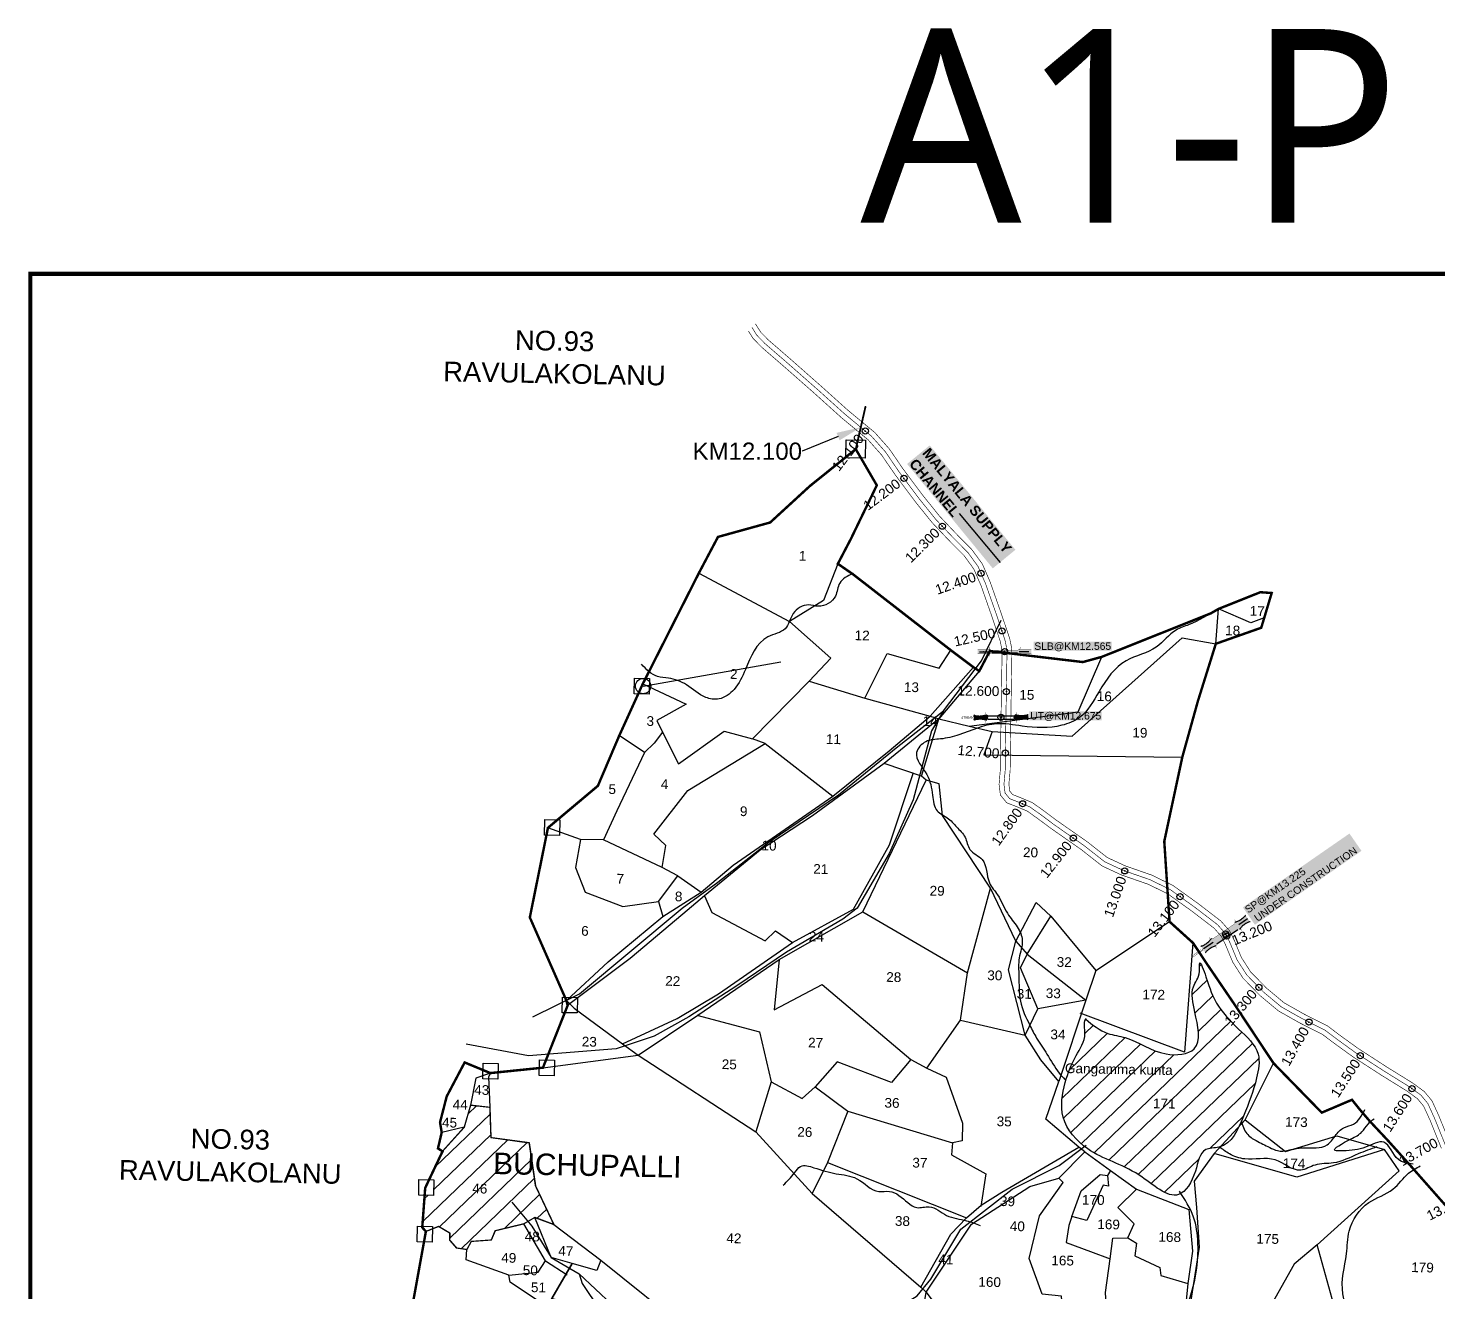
# Model space of a CAD drawing. Header units: inches. Extents: x 203385 to 231262, y 1613490 to 1620457.
# Drawn here: x 203385 to 205684, y 1618396 to 1620457 of the extents above; entities that cross this region are included whole.
import ezdxf
from ezdxf import colors
from ezdxf.entities.mleader import LeaderData, LeaderLine
from ezdxf.enums import TextEntityAlignment as Align
from ezdxf.math import Vec2, Vec3

# ---------------------------------------------------------------- set-up
doc = ezdxf.new("R2010")
doc.units = ezdxf.units.IN
doc.header["$LTSCALE"] = 15
doc.header["$MEASUREMENT"] = 0
doc.header["$PDMODE"] = 32
doc.header["$PDSIZE"] = 10
doc.linetypes.add('ACAD_ISO02W100', pattern=[15, 12, -3])
doc.linetypes.add('HIDDEN2', pattern=[0.1875, 0.125, -0.0625])
for name, color, linetype in [('BOUNDRY STONES', 240, 'Continuous'), ('CADAS', 1, 'Continuous'), ('CANAL1', 7, 'Continuous'), ('CHANAGE', 1, 'Continuous'), ('PLOT', 7, 'Continuous'), ('PLOTS NO', 7, 'Continuous'), ('POINT', 2, 'Continuous'), ('RE REMARKS', 7, 'Continuous'), ('ROADS', 1, 'Continuous'), ('STREAMS', 4, 'Continuous'), ('STRUCTURE', 5, 'Continuous'), ('TEXT', 1, 'Continuous'), ('text2', 7, 'Continuous'), ('VILLAGE BOUNDARY', 5, 'Continuous'), ('VILLAGE BOUNDRY', 5, 'Continuous'), ('VILLAGE STONES', 240, 'Continuous')]:
    doc.layers.add(name, color=color, linetype=linetype)
doc.styles.get("Standard").update_dxf_attribs({"font": 'arial.ttf'})
doc.styles.add('TMS', font='trebuc.ttf')
doc.dimstyles.get("Standard").update_dxf_attribs({"dimtxt": 0.18, "dimasz": 0.18, "dimexe": 0.18, "dimexo": 0.0625, "dimgap": 0.09, "dimtad": 0, "dimtih": 1, "dimtoh": 1, "dimdec": 4, "dimzin": 0, "dimdsep": 46, "dimtxsty": 'Standard', "dimcen": 0.09, "dimadec": 0, "dimazin": 0, "dimtfac": 1, "dimtdec": 4, "dimtofl": 0, "dimtmove": 0, "dimatfit": 3, "dimfxl": 1, "dimtolj": 1, "dimtzin": 0, "dimarcsym": 0})
pattern_1 = [(43.893983, (173863.55, 1904381.154), (-17.407377, 18.0927438), [])]

# ---------------------------------------------------------------- blocks, each defined once
blk = doc.blocks.new('SLB')
at = {"layer": 'STRUCTURE'}
h = blk.add_hatch(dxfattribs=at)
h.set_pattern_fill('DOTS', color=6, scale=20, angle=320.3722, style=0)
h.set_pattern_definition([(320.372247934, (-159.4327, -72.9564), (1.2786241598, 0.5641323054), [0, -1.25])])
h.paths.add_polyline_path([(769699.5, 1706871.1), (769699.5, 1706861.1), (769729.1, 1706861.1), (769732.1, 1706863.1), (769792.1, 1706863.1), (769795.1, 1706861.1), (769824.7, 1706861.1), (769824.7, 1706871.1), (769795.1, 1706871.1), (769792.1, 1706869.1), (769732.1, 1706869.1), (769729.1, 1706871.1)])
at = {"layer": 'STRUCTURE', "color": 6, "linetype": 'ACAD_ISO02W100', "ltscale": 0.5, "const_width": 0.5}
for points in [[(769699.5, 1706871.1), (769729.1, 1706871.1)], [(769699.5, 1706861.1), (769729.1, 1706861.1)], [(769795.1, 1706871.1), (769824.7, 1706871.1)], [(769795.1, 1706861.1), (769824.7, 1706861.1)]]:
    blk.add_lwpolyline(points, dxfattribs=at)
at = {"layer": 'STRUCTURE', "color": 6, "const_width": 0.628}
for points in [[(769726.1, 1706877.1), (769726.1, 1706873.1), (769732.1, 1706869.1), (769792.1, 1706869.1), (769798.1, 1706873.1), (769798.1, 1706877.1)], [(769726.1, 1706855.1), (769726.1, 1706859.1), (769732.1, 1706863.1), (769792.1, 1706863.1), (769798.1, 1706859.1), (769798.1, 1706855.1)]]:
    blk.add_lwpolyline(points, dxfattribs=at)
at = {"layer": 'STRUCTURE', "color": 6}
blk.add_lwpolyline([(769732.1, 1706863.1), (769792.1, 1706863.1)], dxfattribs=at)
blk.add_lwpolyline([(769732.1, 1706863.1), (769792.1, 1706863.1)], dxfattribs=at)
at = {"layer": 'STRUCTURE', "color": 0}
blk.add_circle((769762.1, 1706866.1), 1.24, dxfattribs=at)
for points in [[(769703.8, 1706866), (769726.7, 1706866)], [(769818.6, 1706865.8), (769795.7, 1706865.8)]]:
    blk.add_leader(points, dimstyle='Standard', override={"dimasz": 10, "dimgap": 0.09, "dimtad": 0}, dxfattribs=at)
blk = doc.blocks.new('UT')
at = {"layer": 'STRUCTURE'}
h = blk.add_hatch(dxfattribs=at)
h.set_pattern_fill('DASH', color=150, scale=8, angle=-39.6278, style=0)
h.set_pattern_definition([(320.372247933, (-4370.464, -6260.8811), (1.40800153113, 0.132407282), [1, -1])])
h.paths.add_polyline_path([(765163, 1700681.9), (765165.6, 1700680.6), (765167.2, 1700680.3), (765169.1, 1700680), (765172.4, 1700679.6), (765176.4, 1700679.3), (765179.5, 1700679.5), (765183.1, 1700679.9), (765187.7, 1700680.9), (765188.9, 1700681.2), (765193.1, 1700682.2), (765196.1, 1700680.2), (765196.1, 1700672.2), (765193.1, 1700670.2), (765190.5, 1700670.8), (765188.1, 1700671.3), (765185.5, 1700671.8), (765183.6, 1700672.1), (765181, 1700672.5), (765180.3, 1700672.5), (765178.5, 1700672.6), (765176.7, 1700672.6), (765174.6, 1700672.5), (765172.5, 1700672.3), (765170.4, 1700672), (765168.5, 1700671.7), (765166.1, 1700671.2), (765165, 1700670.8), (765163, 1700669.7)])
h.paths.add_polyline_path([(765259.1, 1700682.2), (765256.1, 1700680.2), (765256.1, 1700672.2), (765259.1, 1700670.2), (765261.9, 1700671), (765264.4, 1700671.6), (765266.4, 1700672), (765269.1, 1700672.5), (765272.7, 1700673), (765276.1, 1700673.1), (765278.6, 1700672.9), (765281.2, 1700672.7), (765283.9, 1700672.3), (765286.4, 1700671.9), (765288, 1700671.3), (765289.2, 1700670.6), (765289.1, 1700682.7), (765287.6, 1700681.8), (765285.7, 1700681.2), (765283, 1700680.7), (765281.2, 1700680.4), (765276.7, 1700679.9), (765272.7, 1700679.9), (765268.7, 1700680.3), (765264.8, 1700681), (765261.2, 1700681.7)])
at = {"layer": 'STRUCTURE', "color": 150, "const_width": 0.628}
for points in [[(765190.1, 1700688.2), (765190.1, 1700684.2), (765196.1, 1700680.2), (765256.1, 1700680.2), (765262.1, 1700684.2), (765262.1, 1700688.2)], [(765190.1, 1700664.2), (765190.1, 1700668.2), (765196.1, 1700672.2), (765256.1, 1700672.2), (765262.1, 1700668.2), (765262.1, 1700664.2)]]:
    blk.add_lwpolyline(points, dxfattribs=at)
at = {"layer": 'STRUCTURE', "color": 150}
for points in [[(765196.1, 1700680.2), (765256.1, 1700680.2)], [(765196.1, 1700672.2), (765256.1, 1700672.2)], [(765196.1, 1700672.2), (765256.1, 1700672.2)]]:
    blk.add_lwpolyline(points, dxfattribs=at)
at = {"layer": 'STRUCTURE', "color": 0}
blk.add_circle((765226.1, 1700676.2), 1.89, dxfattribs=at)
at = {"layer": 'STRUCTURE', "color": 150}
for points in [[(765163, 1700681.9), (765164.4, 1700681.1), (765167.9, 1700680.2), (765171.2, 1700679.8), (765176.1, 1700679.4), (765184.7, 1700680.3), (765193.1, 1700682.2)], [(765289.1, 1700682.7), (765287.8, 1700681.9), (765284.3, 1700680.9), (765280.9, 1700680.4), (765276.1, 1700679.8), (765267.4, 1700680.5), (765259.1, 1700682.2)], [(765163, 1700669.7), (765164.3, 1700670.6), (765167.8, 1700671.6), (765171.2, 1700672.1), (765176, 1700672.6), (765184.7, 1700672), (765193.1, 1700670.2)], [(765289.2, 1700670.6), (765287.8, 1700671.4), (765284.2, 1700672.3), (765280.9, 1700672.7), (765276.1, 1700673.1), (765267.4, 1700672.2), (765259.1, 1700670.2)]]:
    blk.add_spline(points, degree=3, dxfattribs=at)
at = {"layer": 'STRUCTURE', "color": 0}
blk.add_text('STREAM', height=5, dxfattribs=at).set_placement((765148.2, 1700675.8), align=Align.MIDDLE_CENTER)
for points in [[(765190.9, 1700676), (765164.2, 1700675.8)], [(765289.3, 1700676.7), (765265.4, 1700676.4)]]:
    blk.add_leader(points, dimstyle='Standard', override={"dimasz": 10, "dimgap": 0.09, "dimtad": 0}, dxfattribs=at)
blk = doc.blocks.new('SP')
at = {"layer": 'STRUCTURE'}
h = blk.add_hatch(dxfattribs=at)
h.set_pattern_fill('DASH', color=256, scale=8, style=0)
edge = h.paths.add_edge_path()
edge.add_spline(control_points=[(769825.7, 1706742.1), (769825.3, 1706741.8), (769823.8, 1706740.8), (769820.9, 1706740.3), (769817, 1706739.7), (769811.4, 1706738.9), (769804, 1706739.7), (769798.4, 1706741), (769795.6, 1706741.6)], knot_values=[0, 0, 0, 0, 1.613557, 5.24513, 8.624976, 13.470124, 22.190216, 30.746377, 30.746377, 30.746377, 30.746377], degree=3, periodic=0)
edge.add_line((769795.6, 1706741.6), (769792.6, 1706739.6))
edge.add_line((769792.6, 1706739.6), (769732.6, 1706739.6))
edge.add_line((769732.6, 1706739.6), (769729.6, 1706741.6))
edge.add_spline(control_points=[(769729.6, 1706741.6), (769726.9, 1706740.9), (769721.3, 1706739.5), (769713.9, 1706738.5), (769708.3, 1706739.1), (769704.4, 1706739.6), (769701.5, 1706740), (769700, 1706741), (769699.5, 1706741.3)], knot_values=[0, 0, 0, 0, 8.556161, 17.276253, 22.121402, 25.501247, 29.13282, 30.746377, 30.746377, 30.746377, 30.746377], degree=3, periodic=0)
edge.add_line((769699.5, 1706741.3), (769699.5, 1706722.1))
edge.add_spline(control_points=[(769699.5, 1706722.1), (769700, 1706722.4), (769701.4, 1706723.4), (769704.3, 1706724), (769708.2, 1706724.5), (769713.8, 1706725.3), (769721.2, 1706724.5), (769726.8, 1706723.3), (769729.6, 1706722.6)], knot_values=[0, 0, 0, 0, 1.613557, 5.24513, 8.624976, 13.470124, 22.190216, 30.746377, 30.746377, 30.746377, 30.746377], degree=3, periodic=0)
edge.add_line((769729.6, 1706722.6), (769732.6, 1706724.6))
edge.add_line((769732.6, 1706724.6), (769792.6, 1706724.6))
edge.add_line((769792.6, 1706724.6), (769795.6, 1706722.6))
edge.add_spline(control_points=[(769795.6, 1706722.6), (769798.4, 1706723.3), (769803.9, 1706724.8), (769811.3, 1706725.8), (769817, 1706725.1), (769820.9, 1706724.7), (769823.8, 1706724.2), (769825.2, 1706723.3), (769825.7, 1706723)], knot_values=[0, 0, 0, 0, 8.556161, 17.276253, 22.121402, 25.501247, 29.13282, 30.746377, 30.746377, 30.746377, 30.746377], degree=3, periodic=0)
edge.add_line((769825.7, 1706723), (769825.7, 1706742.1))
h.paths.add_polyline_path([(769764.2, 1706732.1, -1), (769761.1, 1706732.1, -1)], flags=0)
h.paths.add_polyline_path([(769761.1, 1706732.1, 1), (769764.2, 1706732.1, 1)], flags=16)
at = {"layer": 'STRUCTURE', "const_width": 0.628}
for points in [[(769726.6, 1706747.6), (769726.6, 1706743.6), (769732.6, 1706739.6), (769792.6, 1706739.6), (769798.6, 1706743.6), (769798.6, 1706747.6)], [(769726.6, 1706716.6), (769726.6, 1706720.6), (769732.6, 1706724.6), (769792.6, 1706724.6), (769798.6, 1706720.6), (769798.6, 1706716.6)]]:
    blk.add_lwpolyline(points, dxfattribs=at)
at = {"layer": 'STRUCTURE', "color": 3}
blk.add_lwpolyline([(769732.6, 1706724.6), (769792.6, 1706724.6)], dxfattribs=at)
blk.add_lwpolyline([(769732.6, 1706724.6), (769792.6, 1706724.6)], dxfattribs=at)
at = {"layer": 'STRUCTURE', "color": 0}
blk.add_circle((769762.6, 1706732.1), 1.55, dxfattribs=at)
at = {"layer": 'STRUCTURE'}
for points in [[(769699.5, 1706741.3), (769700.9, 1706740.5), (769704.4, 1706739.6), (769707.8, 1706739.2), (769712.6, 1706738.8), (769721.3, 1706739.7), (769729.6, 1706741.6)], [(769699.5, 1706722.1), (769700.9, 1706723), (769704.4, 1706724), (769707.7, 1706724.5), (769712.5, 1706725), (769721.2, 1706724.4), (769729.6, 1706722.6)], [(769825.7, 1706742.1), (769824.3, 1706741.3), (769820.8, 1706740.3), (769817.5, 1706739.8), (769812.7, 1706739.2), (769804, 1706739.9), (769795.6, 1706741.6)], [(769825.7, 1706723), (769824.3, 1706723.8), (769820.8, 1706724.7), (769817.4, 1706725.1), (769812.6, 1706725.5), (769803.9, 1706724.6), (769795.6, 1706722.6)]]:
    blk.add_spline(points, degree=3, dxfattribs=at)
at = {"layer": 'STRUCTURE', "color": 0}
blk.add_text('STREAM', height=5, dxfattribs=at).set_placement((769684.3, 1706732.1), align=Align.MIDDLE_CENTER)
for points in [[(769727.4, 1706732.1), (769700.8, 1706732.1)], [(769824.4, 1706732.1), (769800.5, 1706732.1)]]:
    blk.add_leader(points, dimstyle='Standard', override={"dimasz": 10, "dimgap": 0.09, "dimtad": 0}, dxfattribs=at)

msp = doc.modelspace()

# ---------------------------------------------------------------- hatches: boundary and pattern name
at = {"layer": 'PLOT'}
h = msp.add_hatch(dxfattribs=at)
h.set_pattern_fill('ANSI31', color=11, scale=7.907734, angle=-1.106)
h.set_pattern_definition(pattern_1)
h.paths.add_polyline_path([(204139, 1618649.3), (204137.1, 1618698.6), (204105.8, 1618702.2), (204095.6, 1618666), (204060.2, 1618626.9), (204038.2, 1618580.6), (204046.2, 1618580.4), (204045.7, 1618554.9), (204031, 1618555.2), (204027.3, 1618504.8), (204043.6, 1618504.5), (204043.6, 1618500.4), (204053.7, 1618504.4), (204072.3, 1618493.4), (204072.1, 1618482.2), (204083.5, 1618469.3), (204099.7, 1618466.9), (204107, 1618480.1), (204139.5, 1618482.4), (204145.7, 1618497.4), (204192.7, 1618508.7), (204210.6, 1618519.3), (204241.3, 1618507.8), (204211.5, 1618570.6), (204201.1, 1618641)])
h.paths.add_polyline_path([(204104.3, 1618554.3), (204136.9, 1618553.7), (204137.4, 1618577.9), (204104.8, 1618578.5)], flags=24)
h.paths.add_polyline_path([(204133.1, 1618580.4), (204458.1, 1618574.1), (204459.2, 1618628.4), (204134.1, 1618634.7)], flags=9)
at = {"layer": 'STREAMS'}
h = msp.add_hatch(dxfattribs=at)
h.set_pattern_fill('ANSI31', color=256, scale=7.907734, angle=-1.106)
h.set_pattern_definition(pattern_1)
edge = h.paths.add_edge_path()
edge.add_spline(control_points=[(205109.1, 1618843.6), (205108.8, 1618843.1), (205103.7, 1618836.4), (205112, 1618812.1), (205089.2, 1618780.7), (205072.3, 1618737.4), (205062.9, 1618677.8), (205117.2, 1618616.8), (205187.2, 1618603.4), (205256.4, 1618535.3), (205289.5, 1618590.4), (205294.4, 1618633.3), (205318.9, 1618631.8), (205326.7, 1618633.9), (205327.4, 1618634.1)], knot_values=[1285.213998, 1285.213998, 1285.213998, 1285.213998, 1288.323416, 1332.952766, 1406.43306, 1495.677748, 1602.930418, 1727.112934, 1905.715937, 2041.458191, 2130.728794, 2204.374216, 2246.130806, 2250.296377, 2250.296377, 2250.296377, 2250.296377], degree=3, periodic=0)
edge.add_line((205327.4, 1618634.1), (205358.4, 1618668))
edge.add_spline(control_points=[(205358.4, 1618668), (205360.9, 1618673.5), (205372.3, 1618701.5), (205385.7, 1618735.7), (205395.5, 1618792), (205355.4, 1618826.2), (205318.5, 1618867.1), (205309.5, 1618896.1), (205292.1, 1618944.7), (205295.5, 1618912.5), (205277.5, 1618892.5), (205287.1, 1618848.8), (205301.4, 1618786.7), (205225.2, 1618780), (205187.9, 1618812.1), (205138.6, 1618817.5), (205119.5, 1618833), (205108.2, 1618842.2)], knot_values=[0, 0, 0, 0, 30.852721, 155.308376, 228.947537, 327.345588, 432.822693, 519.723535, 567.368905, 594.026928, 645.029327, 722.895771, 836.438512, 925.111517, 1060.845992, 1116.288843, 1197.530927, 1197.530927, 1197.530927, 1197.530927], degree=3, periodic=0)
h.paths.add_polyline_path([(205213.6, 1618693.4), (205258.4, 1618692.5), (205258.8, 1618716.3), (205214, 1618717.2)], flags=24)

# ---------------------------------------------------------------- linework, layer by layer
at = {"layer": 'BOUNDRY STONES'}
for points in [[(204717.8, 1619786), (204749.6, 1619785.4), (204749, 1619756.4), (204717.3, 1619757)], [(204372.9, 1619398), (204397.3, 1619397.5), (204396.8, 1619372), (204372.4, 1619372.4)], [(204227, 1619167.4), (204251.4, 1619166.9), (204250.9, 1619141.4), (204226.5, 1619141.8)], [(204255.7, 1618878.3), (204280.2, 1618877.8), (204279.7, 1618852.3), (204255.2, 1618852.8)], [(204218.3, 1618776), (204242.7, 1618775.6), (204242.2, 1618750), (204217.8, 1618750.5)], [(204126.3, 1618770.5), (204150.8, 1618770), (204150.3, 1618744.5), (204125.8, 1618745)], [(204021.8, 1618580.9), (204046.2, 1618580.4), (204045.7, 1618554.9), (204021.3, 1618555.4)], [(204019.2, 1618504.9), (204043.6, 1618504.5), (204043.2, 1618479), (204018.7, 1618479.4)]]:
    msp.add_lwpolyline(points, close=True, dxfattribs=at)
at = {"layer": 'CANAL1', "color": 1, "linetype": 'HIDDEN2', "ltscale": 4, "const_width": 1}
msp.add_lwpolyline([(204564.3, 1619969.3), (204564.6, 1619968.9), (204572.4, 1619956.5), (204585.7, 1619942.9), (204623.5, 1619910.2), (204672.8, 1619866.8), (204714.7, 1619829), (204759.2, 1619792), (204781.9, 1619766.5), (204803.7, 1619734.6), (204818.8, 1619714.3), (204837, 1619690), (204864.2, 1619656.2), (204891.5, 1619627.5), (204916.3, 1619602.5), (204932.8, 1619579.8), (204945, 1619551.7), (204962.9, 1619501), (204976.5, 1619460.4), (204979, 1619448.8), (204979.9, 1619439.3), (204977.4, 1619283.7), (204977.1, 1619248.8), (204975, 1619224.9), (204976.8, 1619210.7), (204984.3, 1619201.5), (204999.3, 1619195.6), (205017.1, 1619188.1), (205035.7, 1619174.9), (205055.4, 1619160.1), (205105.7, 1619124.9), (205139.1, 1619098.7), (205169.4, 1619084.6), (205212.9, 1619069.5), (205245.9, 1619053.4), (205286.2, 1619024.4), (205323.1, 1618996.1), (205335.9, 1618981.6), (205343.6, 1618966), (205354.8, 1618938.9), (205370.7, 1618914.2), (205397.6, 1618886.7), (205426.8, 1618862.3), (205460.7, 1618843.2), (205498.5, 1618824), (205517.7, 1618809.5), (205547.7, 1618787.8), (205594.5, 1618757.6), (205636.2, 1618731.7), (205654.4, 1618718.5), (205665.7, 1618704.8), (205676.6, 1618680.7), (205694.9, 1618635.4)], dxfattribs=at)
at = {"layer": 'CANAL1', "color": 200, "const_width": 1}
for points in [[(204569.9, 1619975.2), (204571.2, 1619973.3), (204578.7, 1619961.5), (204591.2, 1619948.8), (204628.8, 1619916.2), (204678.1, 1619872.7), (204720, 1619835), (204764.8, 1619797.8), (204788.2, 1619771.4), (204810.2, 1619739.3), (204825.2, 1619719.1), (204843.4, 1619694.9), (204870.3, 1619661.5), (204897.2, 1619633.1), (204922.4, 1619607.7), (204939.8, 1619583.8), (204952.5, 1619554.6), (204970.4, 1619503.6), (204984.3, 1619462.5), (204986.9, 1619450), (204987.9, 1619439.6), (204985.4, 1619283.6), (204985.1, 1619248.4), (204983, 1619225), (204984.4, 1619214), (204989.1, 1619208.2), (205002.3, 1619203), (205021.1, 1619195.1), (205040.4, 1619181.4), (205060.1, 1619166.6), (205110.5, 1619131.4), (205143.3, 1619105.6), (205172.4, 1619092.1), (205215.9, 1619076.9), (205250, 1619060.3), (205291, 1619030.9), (205328.6, 1619002), (205342.6, 1618986.1), (205350.9, 1618969.3), (205361.9, 1618942.6), (205377, 1618919.2), (205403, 1618892.6), (205431.4, 1618868.9), (205464.5, 1618850.2), (205502.8, 1618830.8), (205522.4, 1618815.9), (205552.3, 1618794.4), (205598.8, 1618764.3), (205640.6, 1618738.4), (205659.9, 1618724.3), (205672.5, 1618709.1), (205684, 1618683.9), (205702.1, 1618638.9)], [(204558.7, 1619963.3), (204566.1, 1619951.5), (204580.2, 1619937.1), (204618.2, 1619904.2), (204667.5, 1619860.8), (204709.5, 1619822.9), (204753.6, 1619786.2), (204775.5, 1619761.6), (204797.2, 1619730), (204812.4, 1619709.5), (204830.7, 1619685.1), (204858.2, 1619651), (204885.7, 1619622), (204910.2, 1619597.3), (204925.8, 1619575.8), (204937.6, 1619548.8), (204955.3, 1619498.4), (204968.8, 1619458.2), (204971.1, 1619447.5), (204971.9, 1619438.9), (204969.4, 1619283.8), (204969.1, 1619249.2), (204967, 1619224.7), (204969.2, 1619207.4), (204979.4, 1619194.9), (204996.3, 1619188.2), (205013.2, 1619181.1), (205030.9, 1619168.4), (205050.8, 1619153.6), (205101, 1619118.5), (205134.8, 1619091.9), (205166.4, 1619077.2), (205209.8, 1619062.1), (205241.8, 1619046.5), (205281.5, 1619018), (205317.7, 1618990.2), (205329.2, 1618977.1), (205336.3, 1618962.7), (205347.7, 1618935.2), (205364.4, 1618909.2), (205392.1, 1618880.8), (205422.2, 1618855.7), (205456.9, 1618836.1), (205494.2, 1618817.2), (205512.9, 1618803.1), (205543.2, 1618781.2), (205590.2, 1618750.8), (205631.7, 1618725.1), (205648.8, 1618712.6), (205658.8, 1618700.5), (205669.3, 1618677.6), (205687.7, 1618631.9)]]:
    msp.add_lwpolyline(points, dxfattribs=at)
at = {"layer": 'PLOT'}
for points in [[(204704.3, 1619584.2), (204681, 1619524.6), (204625.3, 1619490.4)], [(204477.7, 1619568.8), (204625.3, 1619490.4), (204693.1, 1619430.5), (204657.4, 1619392.8)], [(204918.4, 1619319.6), (204955.8, 1619311.2), (205086.2, 1619303.1), (205265.6, 1619463.8), (205320.2, 1619453.9), (205324.8, 1619510.8)], [(205399, 1619495.9), (205377.3, 1619488), (205324.8, 1619510.8)], [(204386.5, 1619388.7), (204457, 1619355.7), (204409.2, 1619328.9), (204418.6, 1619310.1), (204444.4, 1619258.3), (204519.3, 1619311.7), (204565.5, 1619299.1), (204657.4, 1619392.8), (204748.1, 1619365.2), (204784.6, 1619437.8), (204869.4, 1619414.1), (204888.5, 1619443.3)], [(204748.1, 1619365.2), (204854.7, 1619335.9), (204868.8, 1619331.6), (204918.4, 1619319.6), (205096.1, 1619343), (205134.2, 1619432.5)], [(204262, 1618872.6), (204330.2, 1618935.5), (204419.1, 1619009.5), (204481.5, 1619049.2), (204533.5, 1619093.3), (204696.4, 1619205.8), (204787.9, 1619279.6), (204854.7, 1619335.9), (204925.4, 1619415.6)], [(204934.8, 1619409.4), (204868.8, 1619331.6), (204779.9, 1619258.9), (204663, 1619173.3), (204577.5, 1619117.4), (204487, 1619043.4), (204451.6, 1619013.4), (204365.9, 1618941.2), (204264, 1618864.5)], [(204840.5, 1619238.2), (204868.8, 1619331.6)], [(204418.6, 1619310.1), (204404.9, 1619292), (204389.3, 1619277), (204348.1, 1619304.2)], [(204955.8, 1619311.2), (204942.1, 1619273), (205265.6, 1619269.3)], [(204418.3, 1619089.4), (204423.9, 1619125.3), (204404.5, 1619143.8), (204459.7, 1619214.8), (204585.8, 1619291.6), (204565.5, 1619299.1)], [(204585.8, 1619291.6), (204696.4, 1619205.8)], [(204223.8, 1618763.2), (204379, 1618783.8), (204476.3, 1618848.9), (204608.5, 1618939.7), (204745.2, 1619017), (204848, 1619231.4), (204840.5, 1619238.2), (204779.9, 1619258.9)], [(204389.3, 1619277), (204344.4, 1619181.5), (204322.3, 1619134.6), (204285.1, 1619135), (204231.9, 1619154)], [(204353.3, 1618802.2), (204442.5, 1618843.2), (204509.8, 1618883.4), (204630.5, 1618966.9), (204730, 1619021.4), (204788.7, 1619126.4), (204827.7, 1619244.2)], [(204593.1, 1617453.9), (204625.7, 1617541), (204632.8, 1617539.3), (204692.5, 1617735.4), (204701.8, 1617766.2), (204764.7, 1617993), (204808, 1618154.7), (204848.3, 1618397.6), (204922.1, 1618508.2), (205017.3, 1618569.8), (205064.3, 1618583.1), (205106.7, 1618626.1), (205096.9, 1618633.9), (205043.3, 1618679.2), (205064.2, 1618740.8), (205035.3, 1618775.8), (205009.6, 1618816.4), (204982.2, 1618922.6), (204994.3, 1618969.4), (204952.8, 1619055.6), (204875.1, 1619174.2), (204869.5, 1619225.6), (204848, 1619231.4)], [(204285.1, 1619135), (204277, 1619089.6), (204292.5, 1619049.2), (204354.2, 1619025.6), (204412.3, 1619033.9), (204419.1, 1619009.5)], [(204412.3, 1619033.9), (204443.7, 1619075.6), (204418.3, 1619089.4), (204322.3, 1619134.6)], [(204443.7, 1619075.6), (204481.5, 1619049.2)], [(204823.2, 1618776.4), (204849.5, 1618762.6), (204904.2, 1618840.8), (204915.6, 1618917.5), (204952.8, 1619055.6)], [(204487, 1619043.4), (204498.9, 1619016.3), (204586, 1618969.9), (204602.5, 1618986), (204630.5, 1618966.9)], [(204994.3, 1618969.4), (205027.4, 1619032.2), (205051.5, 1619010.1), (205124.6, 1618921.3), (205244.8, 1619001.1)], [(204745.2, 1619017), (204915.6, 1618917.5)], [(204904.2, 1618840.8), (205009.6, 1618816.4), (205030.1, 1618859), (205002.2, 1618925.7), (205013, 1618948), (205051.5, 1619010.1)], [(204994.3, 1618969.4), (205013, 1618948), (205108.2, 1618873.3), (205030.1, 1618859)], [(205283, 1618966.5), (205269.2, 1618788.5), (205099.2, 1618851.9)], [(204608.5, 1618939.7), (204600.7, 1618857.4), (204678.6, 1618898.8), (204823.2, 1618776.4), (204791.7, 1618739), (204703.1, 1618772.6), (204667.6, 1618732)], [(205124.6, 1618921.3), (205108.2, 1618873.3), (205064.2, 1618740.8)], [(204262, 1618872.6), (204274.6, 1618860.3), (204353.3, 1618802.2), (204379, 1618783.8), (204570.8, 1618658.8), (204662.5, 1618558), (204839.6, 1618405.4), (204848.3, 1618397.6)], [(204474.6, 1618848.7), (204576.6, 1618821.7), (204595.9, 1618740.2), (204646.4, 1618713.2), (204667.6, 1618732), (204720.4, 1618692.5), (204891.3, 1618640.5), (204889.4, 1618621.3), (204945.5, 1618590.1), (204937.2, 1618537.2)], [(204138.1, 1618754.4), (204114.3, 1618746.2), (204105.8, 1618702.2), (204095.6, 1618666), (204060.2, 1618626.9)], [(204138.1, 1618754.4), (204134.8, 1618748.1), (204137.1, 1618698.6), (204139, 1618649.3), (204201.1, 1618641), (204211.5, 1618570.6), (204241.3, 1618507.8), (204318.1, 1618449.7), (204464.2, 1618332.1), (204543, 1618270.9), (204543.5, 1618263.7), (204644.3, 1618222.6), (204808, 1618154.7)], [(204849.5, 1618762.6), (204880.8, 1618747.5), (204907.3, 1618672.9), (204906.8, 1618643.8), (204891.3, 1618640.5)], [(205317.5, 1618623.2), (205367.8, 1618678.4), (205414.1, 1618770.6)], [(204595.9, 1618740.2), (204570.8, 1618658.8)], [(204105.8, 1618702.2), (204137.1, 1618698.6)], [(204720.4, 1618692.5), (204687.3, 1618608.9), (204662.5, 1618558)], [(204095.6, 1618666), (204058.8, 1618657.6)], [(205367.8, 1618678.4), (205433.9, 1618626.6), (205517.5, 1618652.3), (205595.1, 1618629.9)], [(204839.6, 1618405.4), (204888.4, 1618492), (204914.1, 1618518.8), (204938, 1618539.1), (204971.3, 1618560.5), (205096.9, 1618633.9)], [(205106.7, 1618626.1), (205148.6, 1618595.8), (205191.1, 1618565.1), (205276.4, 1618532.3), (205282.2, 1618464.3), (205274.7, 1618411.4), (205271.2, 1618378.4)], [(205485.6, 1618474.5), (205619.1, 1618595.3), (205595.1, 1618629.9), (205452.4, 1618584.6), (205317.5, 1618623.2), (205284.8, 1618578.3)], [(204687.3, 1618608.9), (204914.1, 1618518.8)], [(205148.6, 1618595.8), (205143.7, 1618587.6), (205145.5, 1618570.1), (205136.4, 1618571.5), (205109.9, 1618514.3), (205085.4, 1618520.8), (205100.8, 1618562.3), (205131.9, 1618589), (205143.7, 1618587.6)], [(205175.5, 1618314.4), (205071.8, 1618349.6), (205068.9, 1618390.7), (205037.1, 1618394.3), (205016.2, 1618452.3), (205032.8, 1618521.7), (205071.2, 1618576.1), (205071.2, 1618576.1), (205064.3, 1618583.1)], [(205284.8, 1618578.3), (205288.7, 1618535.3), (205293.2, 1618471), (205276.1, 1618363.4), (205244.9, 1618301.6), (205207.7, 1618178.6), (205173.7, 1618123.3), (205116.6, 1618071.3), (205153.6, 1618019.5), (205178.3, 1617880.1), (205182.5, 1617855.9), (205165.8, 1617792), (205176.1, 1617765.1), (205162.5, 1617747.4)], [(204950.4, 1618295.1), (204989.7, 1618283.2), (205021.8, 1618279.5), (205021.5, 1618261.1), (205036.9, 1618256.3), (205036.6, 1618240.4), (205078.2, 1618222.8), (205091.9, 1618216.1), (205141.2, 1618199.5), (205175.5, 1618314.4), (205182.7, 1618327.7), (205142.6, 1618360.5), (205140.4, 1618396.9), (205148.2, 1618451.5), (205152.2, 1618485.4), (205176.9, 1618486.1), (205187.2, 1618508.5), (205160.8, 1618535.1), (205191.1, 1618565.1)], [(205085.4, 1618520.8), (205080.8, 1618506), (205076.6, 1618478.1), (205115.9, 1618463.6), (205148.2, 1618451.5)], [(204575.9, 1617458.4), (204575.9, 1617458.4), (204582.1, 1617465.4), (204530.8, 1617623.2), (204486, 1617754.9), (204435.4, 1617907.8), (204412.2, 1617956.6), (204409, 1618003.8), (204413, 1618054.3), (204402.6, 1618119.5), (204411.3, 1618202.6), (204287, 1618371.7), (204238.1, 1618386.9), (204228.7, 1618376.4), (204210.1, 1618386.9), (204170.3, 1618413.8), (204168, 1618425), (204098.9, 1618450.2), (204099.7, 1618466.9), (204083.5, 1618469.3), (204072.1, 1618482.2), (204072.3, 1618493.4), (204053.7, 1618504.4), (204033, 1618496.3)], [(204318.1, 1618449.7), (204311.7, 1618432.8), (204271.5, 1618444.1), (204238.1, 1618386.9), (204271.5, 1618444.1), (204237.3, 1618453.8), (204210.6, 1618519.3), (204241.3, 1618507.8), (204210.6, 1618519.3), (204192.7, 1618508.7), (204145.7, 1618497.4), (204139.5, 1618482.4), (204107, 1618480.1), (204099.7, 1618466.9)], [(204168, 1618425), (204216, 1618430), (204228.2, 1618448.3), (204192.7, 1618508.7)], [(205176.9, 1618486.1), (205191.1, 1618477.5), (205188.3, 1618456.7), (205229.2, 1618437.8), (205230.8, 1618424.3), (205274.7, 1618411.4)], [(205207.1, 1618089.7), (205307.8, 1618204.3), (205334, 1618200.8), (205438.6, 1618273.6), (205520.5, 1618347.7), (205485.6, 1618474.5), (205447.7, 1618443.2), (205381.9, 1618326.2), (205276.1, 1618363.4)], [(204228.2, 1618448.3), (204263.1, 1618425.7)], [(204848.3, 1618397.6), (204920.5, 1618299.9), (204906.3, 1618267.1), (204863.4, 1618278.9), (204849.6, 1618241.8), (204847.9, 1618231.1), (204940.8, 1618155.2), (204948.2, 1618169.6), (204963.3, 1618220.7), (204922, 1618255.8), (204906.3, 1618267.1)]]:
    msp.add_lwpolyline(points, dxfattribs=at)
at = {"layer": 'PLOT', "color": 11, "const_width": 1.98}
msp.add_lwpolyline([(204033, 1618496.3), (204053.7, 1618504.4), (204072.3, 1618493.4), (204072.1, 1618482.2), (204083.5, 1618469.3), (204099.7, 1618466.9), (204107, 1618480.1), (204139.5, 1618482.4), (204145.7, 1618497.4), (204192.7, 1618508.7), (204210.6, 1618519.3), (204241.3, 1618507.8), (204211.5, 1618570.6), (204201.1, 1618641), (204139, 1618649.3), (204137.1, 1618698.6), (204105.8, 1618702.2), (204095.6, 1618666), (204060.2, 1618626.9), (204031.9, 1618567.2), (204027.1, 1618502.9), (204033, 1618496.3)], dxfattribs=at)
at = {"layer": 'POINT', "color": 3}
for p in [(204749, 1619800.5), (204812, 1619723.4), (204874.5, 1619645.5), (204937.6, 1619568.8), (204971.7, 1619474.9), (204978.9, 1619376), (204977.3, 1619276), (205005.3, 1619193.1), (205088, 1619137.3), (205171.8, 1619083.8), (205261.9, 1619041.9), (205337.8, 1618977.8), (205390.4, 1618894), (205472, 1618837.4), (205555.5, 1618782.8), (205639.8, 1618729.1)]:
    msp.add_point(p, dxfattribs=at)
at = {"layer": 'POINT'}
for p in [(204976, 1619441, 167), (204970, 1619334, 168), (205336, 1618981, 169)]:
    msp.add_point(p, dxfattribs=at)
at = {"layer": 'ROADS'}
for points in [[(204207.5, 1618846.3), (204283.3, 1618883.4), (204450.4, 1619023.2), (204508.8, 1619065.2), (204592.6, 1619131), (204705.2, 1619207.6), (204801.9, 1619286.5), (204876.2, 1619344.5), (204938.2, 1619425.9), (204970.3, 1619492.3)], [(204876.2, 1619344.5), (204857, 1619312.2), (204827.3, 1619199.4), (204787.8, 1619112.2), (204735.8, 1619022.9), (204712.2, 1619005.4), (204620.9, 1618951.5), (204539.8, 1618896.7), (204461.7, 1618846.2), (204404.9, 1618814.3), (204342.9, 1618794.1), (204200.2, 1618782.3), (204098.4, 1618801.7)], [(204173, 1618544.2), (204205.7, 1618505), (204237.3, 1618453.8), (204282.6, 1618427.1), (204362.5, 1618352.6), (204438.3, 1618299), (204541.7, 1618266.2), (204606.1, 1618277.3), (204775.4, 1618355.8), (204833.8, 1618391.2), (204855.8, 1618418.7), (204904.5, 1618500.3), (204988.2, 1618565.1), (205065, 1618604), (205108.7, 1618637)], [(204282.6, 1618427.1), (204287.5, 1618411.6), (204406, 1618234.9), (204417, 1618210.4), (204408.5, 1618129.6), (204413.1, 1618073.5), (204415.7, 1618048.8), (204412.6, 1618001.8), (204415.5, 1617959.6), (204438, 1617908.1), (204468.8, 1617820.5), (204508.9, 1617704.5), (204547, 1617590.1), (204597.1, 1617429.4)]]:
    msp.add_lwpolyline(points, dxfattribs=at)
at = {"layer": 'STREAMS'}
for points in [[(204729, 1619568.6), (204707.3, 1619552.8), (204700.3, 1619531.5), (204672.6, 1619515), (204656.5, 1619517.1), (204631.7, 1619503.3), (204618.4, 1619478.5), (204590.4, 1619465.1), (204553.8, 1619412.2), (204535.2, 1619379.5), (204510.7, 1619364), (204489.1, 1619366.5), (204457.6, 1619387.1), (204428.4, 1619397.9), (204410.4, 1619400.7), (204384.2, 1619420.8)], [(205323.4, 1619510.4), (205275.9, 1619484.9), (205255.5, 1619476.3), (205223.2, 1619448.5), (205174.2, 1619426.3), (205129.9, 1619376.1), (205098.1, 1619333.6), (205069.4, 1619321), (205004.6, 1619319.8), (204962.7, 1619323.5), (204901.7, 1619305.6), (204871.4, 1619298.8), (204847.8, 1619294.3), (204832.7, 1619276.9), (204849.3, 1619240.7), (204858.5, 1619207.2), (204866.3, 1619181.5), (204882.6, 1619170.5), (204897.9, 1619155.4), (204911.6, 1619138.6), (204919.5, 1619118.9), (204939.4, 1619102.4), (204951.4, 1619064.3), (204964.7, 1619044.7), (204980.6, 1619014.7), (204996.7, 1618992.6), (205004.9, 1618970.7), (204999.8, 1618942), (204999.3, 1618912.8), (205001.8, 1618871.5), (205017.1, 1618832.5), (205028.2, 1618811.3), (205045.1, 1618785.2), (205065.1, 1618754.3), (205074.4, 1618743.8)], [(205108.2, 1618842.2), (205144.2, 1618819.1), (205172.6, 1618812.1), (205239.1, 1618785.6), (205285, 1618794.1), (205286, 1618853.9), (205283.7, 1618894.9), (205293.5, 1618920), (205294, 1618934), (205304.1, 1618911), (205321.3, 1618868.5), (205357.3, 1618826.1), (205389.1, 1618785.2), (205386.7, 1618746.4), (205365.3, 1618684.4), (205325.3, 1618633.6), (205303.7, 1618629.6), (205286.9, 1618594.5), (205259.4, 1618556.4), (205195.2, 1618588.1), (205111.4, 1618630.9), (205071.5, 1618682.8), (205074.8, 1618739.2), (205092.5, 1618782.8), (205107, 1618818.7), (205108.2, 1618842.2), (205109.1, 1618843.6)], [(205361.3, 1618676.6), (205370.6, 1618655.8), (205386, 1618644.3), (205408, 1618633.2), (205420.7, 1618628), (205456, 1618632.2), (205483.5, 1618632.5), (205501.8, 1618637.6), (205514.9, 1618652.2), (205528.8, 1618665.3), (205544.5, 1618671.2), (205563, 1618694.9)], [(205642, 1618606.2), (205617.6, 1618613.7), (205594.1, 1618641.6), (205564.2, 1618633.8), (205527, 1618627.7), (205514.2, 1618628.2), (205539.9, 1618646.8), (205558.1, 1618658.4), (205568.3, 1618671.3), (205578.4, 1618680)], [(205582.5, 1618634), (205552, 1618622.6), (205511.7, 1618607.9), (205481.9, 1618604.6), (205458.7, 1618596.2), (205416.8, 1618612.9), (205367.2, 1618614.4), (205342.5, 1618622.7), (205326, 1618634.2)], [(204615.4, 1618571.8), (204633.9, 1618592), (204643.6, 1618602.3), (204665.2, 1618600.2), (204701.8, 1618590.3), (204735.3, 1618582.3), (204771.1, 1618561.4), (204788.4, 1618561.7), (204818.2, 1618543.3), (204832.8, 1618535.3), (204853.2, 1618536.5), (204881.4, 1618522.5), (204914, 1618513.9), (204936.3, 1618505.9)], [(205195.7, 1618178.2), (205217.6, 1618174.7), (205252.1, 1618177.9), (205274.9, 1618195.5), (205303.4, 1618209.8), (205329.4, 1618218.1), (205373, 1618240.6), (205432.4, 1618276.3), (205479, 1618293.4), (205497.6, 1618321.9), (205532.2, 1618356.2), (205527.4, 1618394.6), (205533.1, 1618459.9), (205537.5, 1618496.8), (205569.5, 1618543.3), (205608.8, 1618565.3), (205634.4, 1618591.1), (205653.4, 1618603)], [(204420.4, 1617893.3), (204435.3, 1617879.5), (204451.7, 1617864.8), (204465.2, 1617859.6), (204487.6, 1617846.9), (204510.7, 1617841), (204523.3, 1617829.8), (204537.2, 1617822.5), (204585.2, 1617809.3), (204617.1, 1617824.6), (204640.9, 1617829.1), (204728.5, 1617803.3), (204765.9, 1617782), (204788.3, 1617768), (204803.1, 1617748.1), (204822.6, 1617720.1), (204828.6, 1617691.7), (204835.3, 1617659.8), (204857.5, 1617647.4), (204887.9, 1617637.9), (204903.9, 1617628.8), (204920.2, 1617608.7), (204930.9, 1617596.5), (204970, 1617578.6), (205021.5, 1617581.8), (205029.8, 1617591.3), (205033, 1617609.4), (205040.7, 1617644.4), (205058.4, 1617682.4), (205074.6, 1617708.6), (205089.3, 1617728.2), (205113.6, 1617729.5), (205154.8, 1617752.3), (205165.9, 1617759.9), (205164, 1617783.1), (205163.6, 1617799.8), (205177.1, 1617852.4), (205168.2, 1617903.4), (205157.2, 1617955.4), (205149, 1617994.4), (205134.4, 1618018.7), (205119.6, 1618051.3), (205115, 1618069.3), (205153.3, 1618117), (205188.1, 1618164.3), (205207.9, 1618192.6), (205219.5, 1618249.1), (205244, 1618303.6), (205258.2, 1618336.7), (205280.8, 1618397), (205291, 1618478.1), (205283.9, 1618519.8), (205260.9, 1618561.9)]]:
    msp.add_spline(points, degree=3, dxfattribs=at)
at = {"layer": 'text2', "color": 2}
msp.add_lwpolyline([(204387, 1619385), (204611.5, 1619424.6)], dxfattribs=at)
msp.add_circle((204387, 1619385), 12.5, dxfattribs=at)
at = {"layer": 'VILLAGE BOUNDARY'}
for points, const_width in [([(204733.5, 1619771), (204749.6, 1619841.2)], 3), ([(204009.4, 1618366), (204033, 1618496.3), (204027.1, 1618502.9), (204031.9, 1618567.2), (204060.2, 1618626.9), (204052.7, 1618631.6), (204058.8, 1618657.6), (204056.1, 1618674.2), (204067, 1618716.5), (204096.2, 1618771.7), (204138.1, 1618754.4), (204223.8, 1618763.2), (204264, 1618864.5), (204262, 1618872.6), (204202.4, 1619008), (204231.9, 1619154), (204313.3, 1619222.4), (204348.1, 1619304.2), (204386.5, 1619388.7), (204477.7, 1619568.8), (204509, 1619628), (204594, 1619651.5), (204658.6, 1619710.8), (204733.5, 1619771), (204767.8, 1619712.1), (204725.5, 1619624.7), (204704.3, 1619584.2), (204728.9, 1619567.2), (204888.5, 1619443.3), (204925.4, 1619415.6), (204934.8, 1619409.4), (204951.9, 1619442.1), (205103.5, 1619424.1), (205134.2, 1619432.5), (205312.1, 1619503.5), (205324.8, 1619510.8), (205392.8, 1619537.9), (205411.2, 1619536.6), (205399, 1619495.9), (205394.2, 1619480), (205320.2, 1619453.9), (205290.9, 1619360.2), (205265.6, 1619269.3), (205236.2, 1619131.9), (205244.8, 1619001.1), (205283, 1618966.5), (205306.1, 1618931.7), (205351.3, 1618865.3), (205414.1, 1618770.6), (205492.8, 1618689.9), (205542.1, 1618710.9), (205553.7, 1618696.3), (205570.9, 1618676.2), (205600.7, 1618644.4), (205639, 1618601.7), (205730.2, 1618498.3)], 4)]:
    msp.add_lwpolyline(points, dxfattribs=dict(at, const_width=const_width))
at = {"layer": 'VILLAGE BOUNDRY', "const_width": 7}
msp.add_lwpolyline([(203388.5, 1620056.6), (206844.8, 1620056.6), (206844.8, 1614710), (203388.5, 1614710)], close=True, dxfattribs=at)

# ---------------------------------------------------------------- block references
at = {"layer": 'STRUCTURE', "color": 0, "xscale": 0.7, "yscale": 0.7, "zscale": 0.7}
for name, p in [('SLB', (-333857.5, 424634.7, 167)), ('UT', (-330688.2, 428860.6, 168))]:
    msp.add_blockref(name, p, dxfattribs=at)
at = {"layer": 'STRUCTURE', "color": 0, "xscale": 0.7, "yscale": 0.7, "zscale": 0.7, "rotation": 34.39604492554351}
msp.add_blockref('SP', (435621, 328768.4, 169), dxfattribs=at)

# ---------------------------------------------------------------- texts
at = {"layer": 'CADAS', "color": 2, "style": 'TMS'}
msp.add_text('A1-P', height=315.69, dxfattribs=at).set_placement((204741.1, 1620139.8, 0.6))
at = {"layer": 'CHANAGE'}
for s, rotation, p in [('12.100', 52.3918, (204741.5, 1619792.6)), ('12.200', 36.9013, (204803.2, 1619717.6)), ('12.300', 44.8156, (204866.3, 1619638.6)), ('12.400', 19.3479, (204928.3, 1619563.8)), ('12.500', 12.401, (204960.5, 1619471.9)), ('12.600', 359.0844, (204967.5, 1619376.6)), ('12.700', 355.1046, (204967.5, 1619275)), ('12.800', 54.5866, (204999.6, 1619183.6)), ('12.900', 51.8155, (205080.8, 1619129.3)), ('13.000', 70.7743, (205167.4, 1619074.1)), ('13.100', 52.4812, (205255.8, 1619033.5)), ('13.200', 22.4497, (205410.8, 1618995.7)), ('13.300', 50.1807, (205382.5, 1618887.5)), ('13.400', 60.5744, (205466.1, 1618827.7)), ('13.500', 57.1057, (205550.1, 1618774.7)), ('13.600', 57.2105, (205634.6, 1618718.7)), ('13.700', 29.2213, (205680.1, 1618642.6)), ('13.800', 26.7076, (205726.3, 1618551.5))]:
    msp.add_text(s, height=16, rotation=rotation, dxfattribs=at).set_placement(p, align=Align.MIDDLE_RIGHT)
at = {"layer": 'PLOTS NO'}
for s, height, p in [('1', 15.8, (204646.9, 1619597.1)), ('17', 15.82, (205387.7, 1619507.3)), ('12', 15.82, (204744, 1619467.5)), ('18', 15.82, (205347.7, 1619475.6)), ('2', 15.8, (204534.6, 1619404.6)), ('13', 15.82, (204824.2, 1619383.2)), ('15', 15.82, (205012.3, 1619370.7)), ('16', 15.82, (205138.5, 1619368.3)), ('3', 15.8, (204398.7, 1619328)), ('14', 15.82, (204854.8, 1619327.8)), ('11', 15.82, (204697.1, 1619298.4)), ('19', 15.82, (205196.5, 1619309)), ('4', 15.8, (204422, 1619225.2)), ('5', 15.8, (204336.7, 1619217)), ('9', 15.8, (204550.9, 1619181)), ('10', 15.82, (204592.2, 1619125)), ('20', 15.82, (205018.3, 1619114)), ('21', 15.82, (204676.5, 1619086.9)), ('7', 15.8, (204349.9, 1619071.1)), ('8', 15.8, (204444.9, 1619042.2)), ('29', 15.82, (204866.1, 1619051.4)), ('6', 15.8, (204292.2, 1618986)), ('24', 15.82, (204669.4, 1618976.7)), ('32', 15.82, (205073.2, 1618935.3)), ('22', 15.82, (204435.3, 1618904.4)), ('28', 15.82, (204795.4, 1618910.8)), ('30', 15.82, (204960.1, 1618913.6)), ('31', 15.82, (205008.1, 1618883.4)), ('33', 15.82, (205055.4, 1618884.4)), ('172', 15.82, (205219, 1618882.3)), ('34', 15.82, (205063, 1618817.3)), ('23', 15.82, (204299.3, 1618805.5)), ('27', 15.82, (204668.1, 1618803.9)), ('25', 15.82, (204527.4, 1618768.6)), ('Gangamma kunta', 15.815, (205162.2, 1618760.7)), ('43', 15.82, (204124, 1618726.9)), ('44', 15.82, (204089, 1618702.9)), ('36', 15.82, (204792.6, 1618705.8)), ('171', 15.82, (205236.2, 1618704.8)), ('45', 15.82, (204071.6, 1618673.7)), ('35', 15.82, (204975.4, 1618675.6)), ('173', 15.82, (205451.5, 1618674.6)), ('26', 15.82, (204650.5, 1618658.4)), ('37', 15.82, (204838, 1618608.3)), ('174', 15.82, (205447.7, 1618607.2)), ('46', 15.82, (204120.9, 1618566.2)), ('39', 15.82, (204980.8, 1618545.5)), ('170', 15.82, (205120.6, 1618547.8)), ('38', 15.82, (204809.6, 1618513.3)), ('40', 15.82, (204996.8, 1618504.8)), ('169', 15.82, (205145.5, 1618507.9)), ('48', 15.82, (204206.3, 1618488.2)), ('42', 15.82, (204534.9, 1618485.2)), ('168', 15.82, (205245.1, 1618487.3)), ('175', 15.82, (205404.7, 1618484.3)), ('49', 15.82, (204168.1, 1618453.4)), ('47', 15.82, (204261.1, 1618464.5)), ('41', 15.82, (204880.4, 1618450.8)), ('165', 15.82, (205070.6, 1618449)), ('50', 15.82, (204203.2, 1618433)), ('179', 15.82, (205657, 1618437.7)), ('51', 15.82, (204216.5, 1618405.2)), ('160', 15.82, (204951.7, 1618414))]:
    msp.add_text(s, height=height, rotation=358.894, dxfattribs=at).set_placement(p, align=Align.MIDDLE_CENTER)
at = {"layer": 'STRUCTURE', "color": 5, "attachment_point": 1, "bg_fill": 1, "box_fill_scale": 1.1, "bg_fill_color": 7, "bg_fill_true_color": 16777215, "bg_fill_transparency": 0}
for s, insert, char_height, width, rotation in [('{\\fArial|b1|i0|c0|p34;\\C1;MALYALA SUPPLY CHANNEL}', (204853.8, 1619774.8), 16.64, 216.744, 309.3733), ('SP@KM13.225\\P UNDER CONSTRUCTION ', (205366, 1619024.1, 18.2), 12, 208.812, 34.718)]:
    msp.add_mtext(s, dxfattribs=dict(at, insert=insert, char_height=char_height, width=width, rotation=rotation))
at = {"layer": 'STRUCTURE', "color": 5, "char_height": 12, "attachment_point": 1, "bg_fill": 1, "box_fill_scale": 1.1, "bg_fill_color": 7, "bg_fill_true_color": 16777215, "bg_fill_transparency": 0}
for s, insert, width in [('SLB@KM12.565', (205024.5, 1619456, 233.8), 124.573), ('UT@KM12.675', (205017.7, 1619342.5, 235.2), 115.233)]:
    msp.add_mtext(s, dxfattribs=dict(at, insert=insert, width=width))
at = {"layer": 'TEXT'}
msp.add_text('BUCHUPALLI', height=35, rotation=358.894, dxfattribs=at).set_placement((204142.3, 1618589.9))
at = {"layer": 'TEXT', "char_height": 32, "width": 236.261, "attachment_point": 1, "rotation": 358.894}
for insert in [(204122.3, 1619965.9), (203593.9, 1618665)]:
    msp.add_mtext('\\pi56.24786;NO.93  \\P\\pi-59.67028;RAVULAKOLANU', dxfattribs=dict(at, insert=insert))

# ---------------------------------------------------------------- leaders
at = {"layer": 'RE REMARKS', "color": 1}
msp.add_leader([(204969.2, 1619586.4, -19), (204902.7, 1619666.4, -19)], dimstyle='Standard', override={"dimasz": 45}, dxfattribs=at)
at = {"layer": 'VILLAGE STONES', "color": 1}
ml = msp.add_multileader_mtext('Standard', dxfattribs=at)
ml.set_content('KM12.100', color=1)
ml.set_leader_properties()
ml.build(insert=Vec2(0, 0))
ml.multileader.update_dxf_attribs({"dogleg_length": 0.36, "arrow_head_size": 40})
ctx = ml.context
ctx.base_point, ctx.char_height, ctx.arrow_head_size, ctx.landing_gap_size, ctx.plane_origin = Vec3(204472.2, 1619767.5), 28, 40, 0.09, Vec3(204560.9, 1620359.2)
ctx.text_align_type = 2
notes = []
notes.append((ctx, [(1, (1, 1, 0), (204645.9, 1619767.5), (-1, 0), 1.396927018504357e-11, [(0, [(204741.7, 1619806.6)], 0, [])])]))
ctx.mtext.insert, ctx.mtext.alignment, ctx.mtext.flow_direction = Vec3(204645.9, 1619781.7), 3, 5
for ctx, leaders in notes:
    for number, flags, end, landing, length, lines in leaders:
        leader = LeaderData()
        leader.index, (leader.has_last_leader_line, leader.has_dogleg_vector, leader.attachment_direction) = number, flags
        leader.last_leader_point, leader.dogleg_vector, leader.dogleg_length = Vec3(end), Vec3(landing), length
        for number, points, colour, breaks in lines:
            line = LeaderLine()
            line.index, line.vertices, line.color, line.breaks = number, Vec3.list(points), colors.encode_raw_color(colour), breaks
            leader.lines.append(line)
        ctx.leaders.append(leader)

doc.saveas('drawing.dxf')
